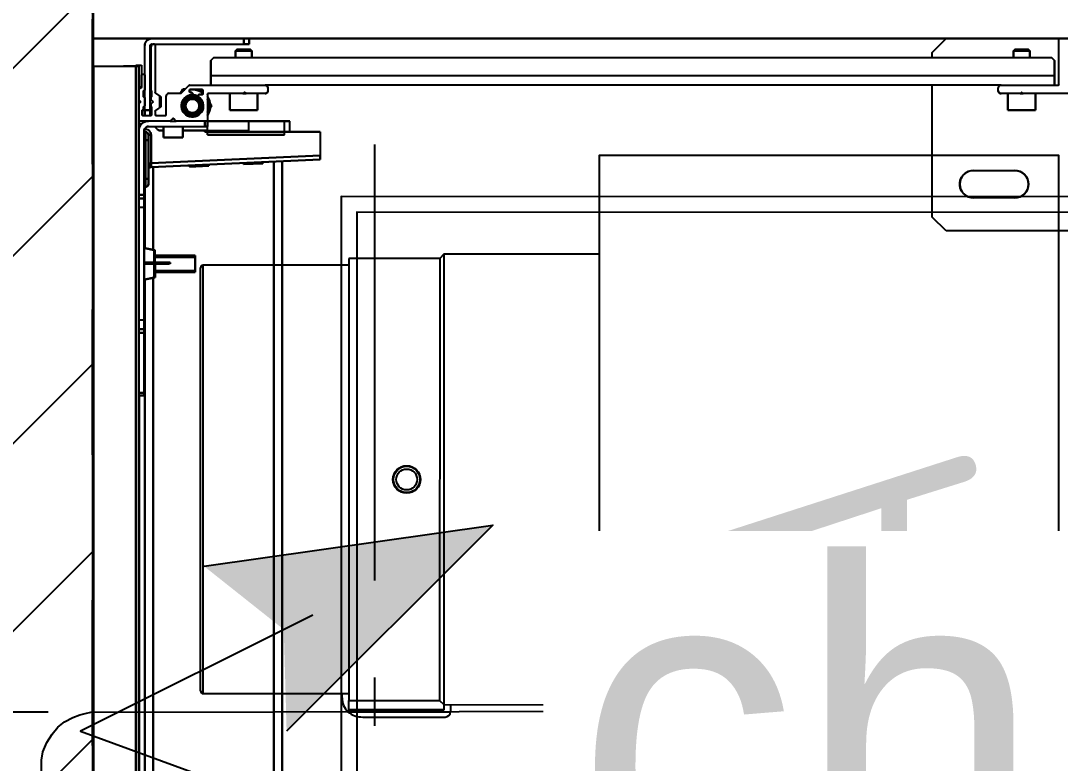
# Model space of a CAD drawing. Header units: centimetres. Extents: x 2191 to 12545, y -680 to 18662.
# Drawn here: x 10827.51 to 10865.32, y 4363.5 to 4390.53 of the extents above; entities that cross this region are included whole.
import ezdxf

# ---------------------------------------------------------------- set-up
doc = ezdxf.new("R2010")
doc.units = ezdxf.units.CM
for name, pattern in [('Style de ligne -1', [0.41664, 0.20828, -0.20836]), ('Style de ligne -6', [1.04164, 0.625, -0.20828, 0.06943, -0.13893]), ('VW-01', [0.41656, 0.20828, -0.20828])]:
    doc.linetypes.add(name, pattern=pattern)
for name, color, linetype in [('B Aménagement intérieur', 252, 'Continuous'), ('B Faux plafonds', 252, 'Continuous'), ('B Faux plafonds_Hatch', 252, 'Continuous'), ('B Général', 252, 'Continuous'), ('C ANNOTATIONS-axes horizontaux', 252, 'Style de ligne -1'), ('C ANNOTATIONS-niveaux', 252, 'Continuous'), ('C ANNOTATIONS-prestations', 252, 'Continuous'), ('D SURFACES-shab', 252, 'Continuous'), ('F REMPLISSAGE-vert foncé', 252, 'Continuous'), ('MTI900_Alu', 252, 'Continuous'), ('prlm-CHAUFF', 4, 'Continuous')]:
    doc.layers.add(name, color=color, linetype=linetype)
doc.layers.add('prlm-ELEC-CFO', color=1, linetype='Continuous', lineweight=25)
doc.styles.add('prlm-elec-cfo', font='comic.ttf', dxfattribs={"height": 12})
doc.styles.get("Standard").update_dxf_attribs({"font": 'isocp.shx', "height": 15})

# ---------------------------------------------------------------- blocks, each defined once
blk = doc.blocks.new('B 70.200_wc-2')
at = {"layer": 'B Général', "linetype": 'Continuous'}
for p, q in [((-24.9, 0.1), (24.9, 0.1)), ((25, -20.1), (25, 0))]:
    blk.add_line(p, q, dxfattribs=at)
at = {"layer": 'B Général', "linetype": 'Continuous', "flags": 128}
blk.add_lwpolyline([(-25, -20.1), (-24.9, -20.6), (-24.75, -20.9), (-24.55, -21.2), (-24.3, -21.45), (-23.9, -21.7), (-23.4, -21.85), (-23.15, -21.9), (23.25, -21.9), (23.55, -21.85), (23.9, -21.7), (24.2, -21.5), (24.45, -21.3), (24.65, -21.05), (24.8, -20.75), (24.9, -20.5), (24.95, -20.3), (25, -20.1)], dxfattribs=at)
at = {"layer": 'B Général', "linetype": 'Continuous'}
blk.add_arc((24.9, 0), 0.1, 0, 90, dxfattribs=at)
blk = doc.blocks.new('B 70.Groupe-2-1')
at = {"layer": 'B Général', "xscale": -1, "rotation": 270}
blk.add_blockref('B 70.200_wc-2', (35.5, 7.5), dxfattribs=at)
blk = doc.blocks.new('B 70.WC-plan-PMR')
at = {"layer": 'B Général', "linetype": 'Style de ligne -1', "ltscale": 25.4, "flags": 128}
blk.add_lwpolyline([(-114.5, 112.5), (15.5, 112.5), (15.5, 32.5), (-114.5, 32.5)], close=True, dxfattribs=at)
at = {"layer": 'B Général'}
blk.add_blockref('B 70.Groupe-2-1', (0, 0), dxfattribs=at)
blk = doc.blocks.new('B 70.Groupe-17-1')
at = {"layer": 'B Faux plafonds_Hatch', "linetype": 'Continuous'}
h = blk.add_hatch(dxfattribs=at)
h.set_pattern_fill('F_P__SOFFITE', color=256, style=0, pattern_type=2)
h.set_pattern_definition([(45, (0, 0.2205), (-3.5277778, 3.3072917), [])])
h.paths.add_polyline_path([(10699.448, 4450.394), (10830.099, 4450.394), (10830.099, 4300.384), (10699.448, 4300.384)])
at = {"layer": 'B Faux plafonds', "linetype": 'VW-01', "ltscale": 25.4, "flags": 128}
blk.add_lwpolyline([(10699.448, 4450.394), (10830.099, 4450.394), (10830.099, 4300.384), (10699.448, 4300.384)], close=True, dxfattribs=at)
at = {"layer": 'D SURFACES-shab', "lineweight": 18, "flags": 128}
blk.add_lwpolyline([(10699.448, 4450.394), (10830.099, 4450.394), (10830.099, 4300.397), (10699.448, 4300.397)], close=True, dxfattribs=at)
at = {"layer": 'B Général', "rotation": 0.09337549009251679}
blk.add_blockref('B 70.WC-plan-PMR', (10814.705, 4332.834), dxfattribs=at)
blk = doc.blocks.new('B 70.Gaine 150_70')
at = {"layer": 'B Général', "linetype": 'Continuous'}
blk.add_line((18.5, 36.305), (-69, 36.305), dxfattribs=at)
at = {"layer": 'B Général', "linetype": 'Continuous', "flags": 128}
for points in [[(-70, 36.305), (19.5, 36.305), (19.5, -2.715), (-70, -2.715)], [(-70, -2.7), (-70, 36.3), (19.5, 36.3), (19.5, -2.7)]]:
    blk.add_lwpolyline(points, close=True, dxfattribs=at)
at = {"layer": 'C ANNOTATIONS-prestations'}
for p, q in [((18.5, 36.305), (18.5, 35.205)), ((18.5, 34.755), (18.5, 35.205)), ((-69, 34.755), (18.5, 34.755)), ((18.5, 34.655), (-69, 34.655)), ((6.5, 34.635), (-22.817, 34.635)), ((10.724, 34.435), (-22.75, 34.435)), ((6.5, 34.455), (6.5, 34.655)), ((6.6, 34.455), (6.5, 34.455)), ((6.6, 34.655), (6.6, 34.455)), ((6.6, 34.455), (8.783, 34.455)), ((8.783, 34.455), (8.783, 34.655)), ((8.918, 34.455), (8.783, 34.455)), ((8.918, 34.655), (8.918, 34.455)), ((9.25, 34.455), (8.918, 34.455)), ((9.25, 34.455), (9.25, 34.655)), ((13.35, 34.455), (9.25, 34.455)), ((10.72, 34.455), (10.8, 34.055)), ((11.3, 33.646), (11.3, 34.455)), ((11.35, 33.646), (11.35, 34.455)), ((11.8, 34.055), (11.88, 34.455)), ((14.1, 34.435), (11.876, 34.435)), ((13.35, 34.455), (13.35, 34.655)), ((13.682, 34.455), (13.35, 34.455)), ((13.682, 34.455), (13.682, 34.655)), ((13.817, 34.455), (13.682, 34.455)), ((13.817, 34.655), (13.817, 34.455)), ((13.817, 34.455), (16.15, 34.455)), ((14.1, 34.405), (14.1, 34.455)), ((14.4, 34.455), (14.4, 34.405)), ((15.8, 34.405), (15.8, 34.455)), ((16.1, 34.455), (16.1, 34.405)), ((16.4, 34.655), (16.4, 34.55)), ((16.5, 34.655), (16.5, 34.625)), ((16.5, 33.517), (16.5, 34.625)), ((16.7, 34.505), (16.7, 34.215)), ((16.7, 34.435), (16.9, 34.435)), ((16.87, 34.535), (16.73, 34.535)), ((16.9, 34.485), (16.9, 34.505)), ((17.001, 34.485), (16.9, 34.485)), ((16.9, 34.435), (19.25, 34.435)), ((16.9, 34.435), (16.9, 34.235)), ((16.96, 34.485), (16.999, 34.446)), ((16.999, 34.446), (17.037, 34.446)), ((17.345, 34.435), (17.06, 34.435)), ((17.129, 34.655), (17.179, 34.606)), ((17.164, 34.62), (17.236, 34.62)), ((17.221, 34.606), (17.271, 34.655)), ((17.368, 34.446), (17.401, 34.446)), ((17.401, 34.446), (17.44, 34.485)), ((17.576, 34.485), (17.404, 34.485)), ((18.17, 34.435), (17.635, 34.435)), ((17.7, 34.625), (17.7, 34.585)), ((17.73, 34.555), (17.73, 34.655)), ((17.73, 34.555), (18.17, 34.555)), ((18.53, 34.555), (17.73, 34.555)), ((18.2, 34.525), (18.2, 34.465)), ((18.5, 34.755), (18.53, 34.755)), ((18.5, 34.755), (18.5, 34.655)), ((18.53, 34.755), (18.53, 34.555)), ((-22.65, 34.135), (10.784, 34.135)), ((11.3, 34.055), (10.8, 34.055)), ((11, 34.055), (11, 32.605)), ((11.061, 34.055), (11.061, 32.605)), ((11.35, 34.055), (11.8, 34.055)), ((11.539, 34.055), (11.539, 32.605)), ((11.6, 32.605), (11.6, 34.055)), ((11.816, 34.135), (14.824, 34.135)), ((14.1, 34.405), (14.4, 34.405)), ((14.4, 34.305), (14.2, 34.305)), ((14.4, 34.405), (15.8, 34.405)), ((14.4, 34.305), (14.4, 34.405)), ((15.8, 34.305), (14.4, 34.305)), ((14.821, 34.198), (14.82, 34.21)), ((14.821, 34.198), (14.971, 34.205)), ((15.1, 28.055), (14.821, 34.198)), ((14.97, 34.21), (14.971, 34.205)), ((16, 34.205), (14.971, 34.205)), ((14.971, 34.205), (15.25, 28.055)), ((15.8, 34.405), (16.1, 34.405)), ((15.8, 34.305), (15.8, 34.405)), ((16, 34.305), (15.8, 34.305)), ((16, 34.305), (16, 34.205)), ((16.3, 34.305), (16.3, 32.255)), ((16.9, 34.235), (16.7, 34.235)), ((17.002, 34.185), (16.73, 34.185)), ((16.859, 34.055), (16.73, 34.055)), ((16.971, 33.918), (16.884, 34.042)), ((16.9, 34.235), (19.25, 34.235)), ((17, 34.235), (17, 34.185)), ((17.03, 34.205), (17.129, 34.205)), ((17.043, 34.185), (17.043, 34.235)), ((17.129, 34.205), (17.179, 34.156)), ((17.221, 34.156), (17.271, 34.205)), ((17.271, 34.205), (17.375, 34.205)), ((17.357, 34.185), (17.357, 34.235)), ((17.4, 34.185), (17.4, 34.235)), ((17.403, 34.185), (17.577, 34.185)), ((17.516, 34.042), (17.429, 33.918)), ((19.27, 34.055), (17.541, 34.055)), ((17.605, 34.205), (19.2, 34.205)), ((19.3, 34.185), (19.3, 30.835)), ((19.3, 34.105), (19.3, 34.085)), ((19.5, 34.185), (19.5, 30.835)), ((15.9, 33.755), (15.9, 33.055)), ((16.3, 33.755), (15.9, 33.755)), ((16.15, 33.852), (16.15, 33.755)), ((16.7, 34.025), (16.7, 33.685)), ((16.73, 33.655), (17.41, 33.655)), ((17.404, 33.905), (16.996, 33.905)), ((17, 33.905), (17, 33.875)), ((17, 33.875), (17.4, 33.875)), ((17, 33.875), (17.02, 33.855)), ((17.02, 33.855), (17.38, 33.855)), ((17.043, 33.855), (17.043, 33.905)), ((17.357, 33.855), (17.357, 33.905)), ((17.38, 33.855), (17.4, 33.875)), ((17.4, 33.875), (17.4, 33.905)), ((11.3, 33.51), (11.3, 33.646)), ((11.35, 33.646), (11.3, 33.646)), ((11.35, 33.51), (11.3, 33.51)), ((11.35, 33.51), (11.35, 33.646)), ((16.5, 33.517), (16.5, 33.293)), ((16.5, 32.185), (16.5, 33.293)), ((16.579, 33.426), (16.509, 33.496)), ((16.509, 33.314), (16.579, 33.384)), ((17.51, 33.555), (17.51, 33.127)), ((15.9, 33.055), (16.3, 33.055)), ((16.15, 33.055), (16.15, 32.155)), ((16.7, 32.899), (16.7, 32.511)), ((17.519, 33.106), (17.791, 32.834)), ((17.556, 33.113), (17.656, 33.055)), ((17.656, 33.055), (17.656, 32.969)), ((11.6, 32.605), (11, 32.605)), ((14.884, 32.805), (14.834, 32.803)), ((14.866, 32.101), (14.834, 32.803)), ((17.51, 32.705), (17.479, 32.705)), ((17.54, 32.775), (17.54, 32.735)), ((17.62, 32.805), (17.57, 32.805)), ((17.65, 32.355), (17.65, 32.775)), ((17.8, 32.813), (17.8, 30.055)), ((16, 32.155), (16, 29.355)), ((16, 32.155), (16.15, 32.155)), ((16.101, 28.055), (16.11, 32.255)), ((16.11, 32.255), (16.15, 32.257)), ((16.15, 32.155), (16.3, 32.155)), ((16.15, 32.155), (16.15, 30.655)), ((16.3, 32.255), (16.5, 32.255)), ((16.3, 32.155), (16.3, 32.255)), ((16.5, 32.155), (16.3, 32.155)), ((16.5, 32.185), (16.5, 32.155)), ((16.5, 32.155), (16.5, 30.655)), ((17.47, 32.155), (16.53, 32.155)), ((17.407, 32.495), (17.43, 32.495)), ((17.46, 32.465), (17.46, 32.355)), ((17.49, 32.325), (17.62, 32.325)), ((17.65, 32.351), (17.604, 32.325)), ((14.866, 32.101), (14.916, 32.104)), ((17.05, 32.005), (16.95, 32.063)), ((17.15, 32.063), (17.05, 32.005)), ((17.5, 30.867), (17.5, 32.125)), ((17.8, 32.035), (18.15, 32.035)), ((18.15, 32.035), (18.7, 32.035)), ((18.15, 1.335), (18.15, 32.035)), ((18.8, 31.935), (18.7, 32.035)), ((18.8, 1.435), (18.8, 31.935)), ((16.9, 31.335), (16.9, 30.335)), ((17.5, 31.335), (16.9, 31.335)), ((19.05, 31.135), (18.8, 31.135)), ((19.05, 31.135), (19.05, 30.535)), ((19.1, 31.085), (19.05, 31.135)), ((19.1, 30.585), (19.1, 31.085)), ((14.973, 30.843), (14.923, 30.841)), ((14.955, 30.139), (14.923, 30.841)), ((16.15, 30.655), (16.5, 30.655)), ((16.5, 30.655), (16.5, 29.355)), ((17.5, 30.867), (17.5, 30.743)), ((17.5, 30.055), (17.5, 30.743)), ((17.529, 30.826), (17.509, 30.846)), ((17.509, 30.764), (17.529, 30.784)), ((19.3, 30.835), (19.5, 30.835)), ((19.3, 30.635), (19.3, 30.835)), ((19.5, 30.635), (19.3, 30.635)), ((19.5, 30.835), (19.5, 30.635)), ((16.9, 30.335), (17.5, 30.335)), ((18.8, 30.535), (19.05, 30.535)), ((19.05, 30.535), (19.1, 30.585)), ((14.955, 30.139), (15.005, 30.142)), ((17.7, 29.955), (17.6, 29.955)), ((17.8, 3.285), (17.8, 30.055)), ((-22.475, 29.735), (15.024, 29.735)), ((-22.475, 29.435), (15.037, 29.435)), ((16, 29.355), (16.5, 29.355)), ((16.103, 29.155), (16.5, 29.155)), ((16.5, 29.355), (16.5, 29.155)), ((15.25, 28.055), (15.1, 28.055)), ((16.101, 28.055), (15.25, 28.055)), ((12.5, 5.285), (13, 5.785)), ((13, 5.785), (17.8, 5.785)), ((18.8, 5.785), (19, 5.785)), ((19, 5.785), (19.5, 5.285)), ((12.5, -1.515), (12.5, 5.285)), ((19.5, 5.285), (19.5, 1.155)), ((13.7, 2.785), (13.7, 4.285)), ((14.7, 4.285), (14.7, 2.785)), ((16.9, 3.035), (16.9, 2.035)), ((17.5, 3.035), (16.9, 3.035)), ((17.5, 2.585), (17.5, 3.285)), ((17.6, 3.385), (17.7, 3.385)), ((17.8, 3.285), (17.8, 1.215)), ((19.05, 2.835), (18.8, 2.835)), ((19.05, 2.835), (19.05, 2.235)), ((19.1, 2.785), (19.05, 2.835)), ((19.1, 2.285), (19.1, 2.785)), ((17.529, 2.556), (17.5, 2.585)), ((17.5, 2.585), (17.5, 2.485)), ((17.5, 2.485), (17.529, 2.514)), ((17.5, -0.085), (17.5, 2.485)), ((19.05, 2.235), (19.1, 2.285)), ((16.9, 2.035), (17.5, 2.035)), ((18.8, 2.235), (19.05, 2.235)), ((17.8, 1.335), (18.15, 1.335)), ((17.83, 1.185), (19.47, 1.185)), ((18.15, 1.335), (18.7, 1.335)), ((18.7, 1.335), (18.8, 1.435)), ((19.5, 1.155), (19.5, -2.685))]:
    blk.add_line(p, q, dxfattribs=at)
at = {"layer": 'C ANNOTATIONS-prestations', "flags": 128}
for points in [[(16, 34.205, 0.227222), (16.156, 34.28, 0.227222), (16.195, 34.448)], [(16.5, 34.305, 0.198912), (16.397, 34.552, 0.198912), (16.15, 34.655)], [(16.3, 34.305, 0.198912), (16.256, 34.411, 0.198912), (16.15, 34.455)], [(16.53, 34.655, 0.198912), (16.509, 34.646, 0.198912), (16.5, 34.625)], [(16.73, 34.535, 0.198912), (16.709, 34.526, 0.198912), (16.7, 34.505)], [(16.9, 34.505, 0.198912), (16.891, 34.526, 0.198912), (16.87, 34.535)], [(17, 34.435, 0.013224), (17, 34.44, 0.013224), (16.999, 34.446)], [(17.03, 34.46, 0.17724), (17.02, 34.478, 0.17724), (17.001, 34.485)], [(17.03, 34.46, 0.17724), (17.041, 34.442, 0.17724), (17.06, 34.435)], [(17.179, 34.606, 0.198912), (17.2, 34.597, 0.198912), (17.221, 34.606)], [(17.345, 34.435, 0.17724), (17.364, 34.442, 0.17724), (17.375, 34.46)], [(17.404, 34.485, 0.17724), (17.385, 34.478, 0.17724), (17.375, 34.46)], [(17.401, 34.446, 0.013224), (17.4, 34.44, 0.013224), (17.4, 34.435)], [(17.605, 34.46, 0.17724), (17.595, 34.478, 0.17724), (17.576, 34.485)], [(17.605, 34.46, 0.17724), (17.616, 34.442, 0.17724), (17.635, 34.435)], [(17.7, 34.625, 0.198912), (17.691, 34.646, 0.198912), (17.67, 34.655)], [(17.7, 34.585, 0.198912), (17.709, 34.564, 0.198912), (17.73, 34.555)], [(18.2, 34.525, 0.198912), (18.191, 34.546, 0.198912), (18.17, 34.555)], [(18.17, 34.435, 0.198912), (18.191, 34.444, 0.198912), (18.2, 34.465)], [(19.5, 34.185, 0.198912), (19.427, 34.362, 0.198912), (19.25, 34.435)], [(14.1, 34.405, 0.198912), (14.129, 34.334, 0.198912), (14.2, 34.305)], [(14.82, 34.21, 0.193016), (14.789, 34.277, 0.193016), (14.72, 34.305)], [(16, 34.305, 0.198912), (16.071, 34.334, 0.198912), (16.1, 34.405)], [(16.222, 34.005, 0.028434), (16.263, 34.044, 0.028434), (16.3, 34.087)], [(16.7, 34.215, 0.198912), (16.709, 34.194, 0.198912), (16.73, 34.185)], [(16.73, 34.055, 0.198912), (16.709, 34.046, 0.198912), (16.7, 34.025)], [(16.884, 34.042, 0.120588), (16.873, 34.052, 0.120588), (16.859, 34.055)], [(17.002, 34.185, 0.155096), (17.019, 34.191, 0.155096), (17.03, 34.205)], [(17.179, 34.156, 0.198912), (17.2, 34.147, 0.198912), (17.221, 34.156)], [(17.375, 34.205, 0.155096), (17.386, 34.191, 0.155096), (17.403, 34.185)], [(17.541, 34.055, 0.120588), (17.527, 34.052, 0.120588), (17.516, 34.042)], [(17.577, 34.185, 0.155096), (17.594, 34.191, 0.155096), (17.605, 34.205)], [(19.3, 34.105, 0.198912), (19.271, 34.176, 0.198912), (19.2, 34.205)], [(19.3, 34.185, 0.198912), (19.285, 34.22, 0.198912), (19.25, 34.235)], [(19.27, 34.055, 0.198912), (19.291, 34.064, 0.198912), (19.3, 34.085)], [(16.222, 34.005, 0.109774), (16.169, 33.936, 0.109774), (16.15, 33.852)], [(16.7, 33.685, 0.198912), (16.709, 33.664, 0.198912), (16.73, 33.655)], [(16.971, 33.918, 0.120588), (16.982, 33.908, 0.120588), (16.996, 33.905)], [(17.404, 33.905, 0.120588), (17.418, 33.908, 0.120588), (17.429, 33.918)], [(17.51, 33.555, 0.198912), (17.481, 33.626, 0.198912), (17.41, 33.655)], [(16.5, 33.517, 0.098491), (16.502, 33.506, 0.098491), (16.509, 33.496)], [(16.509, 33.314, 0.098491), (16.502, 33.304, 0.098491), (16.5, 33.293)], [(16.579, 33.384, 0.198912), (16.588, 33.405, 0.198912), (16.579, 33.426)], [(17.449, 32.733, 0.366532), (17.088, 33.103, 0.366532), (16.664, 32.808, 0.366532), (16.884, 32.341, 0.366532), (17.382, 32.482)], [(17.633, 32.992, 0.041018), (17.579, 33.083, 0.041018), (17.51, 33.164)], [(17.51, 33.127, 0.098491), (17.512, 33.116, 0.098491), (17.519, 33.106)], [(17.382, 32.482, 0.082935), (17.436, 32.602, 0.082935), (17.449, 32.733)], [(17.449, 32.733, 0.189855), (17.458, 32.713, 0.189855), (17.479, 32.705)], [(17.51, 32.705, 0.198912), (17.531, 32.714, 0.198912), (17.54, 32.735)], [(17.514, 32.325, 0.104675), (17.628, 32.546, 0.104675), (17.643, 32.794)], [(17.57, 32.805, 0.198912), (17.549, 32.796, 0.198912), (17.54, 32.775)], [(17.65, 32.775, 0.198912), (17.641, 32.796, 0.198912), (17.62, 32.805)], [(17.8, 32.813, 0.098491), (17.798, 32.824, 0.098491), (17.791, 32.834)], [(16.5, 32.185, 0.198912), (16.509, 32.164, 0.198912), (16.53, 32.155)], [(16.704, 32.155, 0.14145), (17.05, 32.055, 0.14145), (17.396, 32.155)], [(16.81, 32.155, 0.103148), (17.05, 32.105, 0.103148), (17.29, 32.155)], [(17.407, 32.495, 0.122946), (17.393, 32.491, 0.122946), (17.382, 32.482)], [(17.46, 32.465, 0.198912), (17.451, 32.486, 0.198912), (17.43, 32.495)], [(17.46, 32.355, 0.198912), (17.469, 32.334, 0.198912), (17.49, 32.325)], [(17.5, 32.125, 0.198912), (17.491, 32.146, 0.198912), (17.47, 32.155)], [(17.577, 32.325, 0.02871), (17.617, 32.388, 0.02871), (17.65, 32.455)], [(17.62, 32.325, 0.198912), (17.641, 32.334, 0.198912), (17.65, 32.355)], [(17.5, 30.867, 0.098491), (17.502, 30.856, 0.098491), (17.509, 30.846)], [(17.509, 30.764, 0.098491), (17.502, 30.754, 0.098491), (17.5, 30.743)], [(17.529, 30.784, 0.198912), (17.538, 30.805, 0.198912), (17.529, 30.826)], [(17.5, 30.055, 0.198912), (17.529, 29.984, 0.198912), (17.6, 29.955)], [(17.7, 29.955, 0.198912), (17.771, 29.984, 0.198912), (17.8, 30.055)], [(14.7, 4.285, 0.414214), (14.2, 4.785, 0.414214), (13.7, 4.285)], [(17.6, 3.385, 0.198912), (17.529, 3.356, 0.198912), (17.5, 3.285)], [(17.8, 3.285, 0.198912), (17.771, 3.356, 0.198912), (17.7, 3.385)], [(13.7, 2.785, 0.414214), (14.2, 2.285, 0.414214), (14.7, 2.785)], [(17.529, 2.514, 0.198912), (17.538, 2.535, 0.198912), (17.529, 2.556)], [(17.8, 1.215, 0.198912), (17.809, 1.194, 0.198912), (17.83, 1.185)], [(19.5, 1.155, 0.198912), (19.491, 1.176, 0.198912), (19.47, 1.185)]]:
    blk.add_lwpolyline(points, format="xyb", dxfattribs=at)
at = {"layer": 'C ANNOTATIONS-prestations'}
for radius in [0.35, 0.3, 0.25]:
    blk.add_circle((17.05, 32.705), radius, dxfattribs=at)
for points, knots in [([(14.97, 34.21), (14.97, 34.21), (14.968, 34.222), (14.956, 34.239), (14.941, 34.252), (14.921, 34.265), (14.896, 34.276), (14.867, 34.286), (14.818, 34.298), (14.754, 34.305), (14.724, 34.305), (14.722, 34.305), (14.72, 34.305)], [0, 0, 0, 1, 2, 3, 4, 5, 6, 7, 8, 9, 9, 10, 10, 10]), ([(14.82, 34.21), (14.82, 34.209), (14.821, 34.209), (14.822, 34.209), (14.824, 34.208), (14.833, 34.207), (14.852, 34.207), (14.88, 34.207), (14.931, 34.208), (14.968, 34.209), (14.969, 34.209), (14.97, 34.21)], [0, 0, 0, 1, 2, 3, 4, 5, 6, 7, 8, 8, 9, 9, 9])]:
    blk.add_open_spline(points, degree=2, knots=knots, dxfattribs=at)
blk = doc.blocks.new('B 70.MTI900_Alu_390')
at = {"layer": 'MTI900_Alu', "color": 1, "linetype": 'Continuous'}
for p, q in [((4.475, -0.387), (4.475, -0.003)), ((3.775, -0.12), (3.775, -0.8)), ((4.275, -0.263), (4.275, -0.52)), ((4.305, -0.6), (4.305, -0.393)), ((4.34, -0.405), (4.305, -0.405)), ((4.308, -0.39), (4.472, -0.39)), ((4.34, -0.405), (4.34, -3.475)), ((4.395, -0.405), (4.34, -0.405)), ((4.405, -0.415), (4.395, -0.405)), ((4.405, -0.415), (4.405, -3.465)), ((4.475, -0.8), (4.475, -0.387)), ((4.215, -0.475), (4.215, -0.575)), ((4.275, -0.475), (4.215, -0.475)), ((4.275, -0.52), (4.2779, -0.5229)), ((4.275, -0.52), (4.275, -0.53)), ((4.2779, -0.5271), (4.275, -0.53)), ((4.43, -0.495), (4.405, -0.495)), ((4.43, -0.495), (4.43, -0.555)), ((4.435, -0.5), (4.43, -0.495)), ((4.435, -0.55), (4.435, -0.5)), ((3.895, -0.55), (3.895, -0.7)), ((3.995, -0.7), (3.995, -0.55)), ((4.275, -0.53), (4.275, -0.6)), ((4.405, -0.555), (4.43, -0.555)), ((4.43, -0.555), (4.435, -0.55)), ((4.215, -0.575), (4.275, -0.575)), ((4.305, -0.6), (4.305, -3.277)), ((4.285, -0.61), (4.295, -0.61)), ((3.775, -0.8), (3.825, -0.85)), ((4.425, -0.85), (4.475, -0.8)), ((3.825, -0.85), (4.305, -0.85)), ((4.405, -0.85), (4.425, -0.85)), ((4.0071, -3.6913), (4.035, -3.077)), ((4.05, -3.077), (4.0221, -3.692)), ((4.035, -3.077), (4.05, -3.077)), ((4.1351, -3.077), (4.05, -3.077)), ((4.136, -3.497), (4.1351, -3.077)), ((4.125, -3.207), (4.125, -3.487)), ((4.125, -3.207), (4.175, -3.207)), ((4.1353, -3.187), (4.175, -3.187)), ((4.175, -3.187), (4.175, -3.207)), ((4.175, -3.207), (4.175, -3.337)), ((4.0287, -3.215), (-0.1325, -3.215)), ((4.0274, -3.245), (-0.1325, -3.245)), ((4.0173, -3.3556), (4.0205, -3.2854)), ((4.0255, -3.2857), (4.0205, -3.2854)), ((4.275, -3.277), (4.275, -3.3458)), ((4.295, -3.267), (4.285, -3.267)), ((4.305, -3.5528), (4.305, -3.277)), ((4.215, -3.305), (4.215, -3.405)), ((4.275, -3.305), (4.215, -3.305)), ((4.43, -3.325), (4.405, -3.325)), ((4.43, -3.325), (4.43, -3.385)), ((4.435, -3.33), (4.43, -3.325)), ((4.0173, -3.3556), (4.0223, -3.3558)), ((4.14, -3.337), (4.175, -3.337)), ((4.14, -3.487), (4.14, -3.337)), ((4.175, -3.337), (4.175, -3.487)), ((4.275, -3.3458), (4.275, -3.3582)), ((4.275, -3.3582), (4.275, -3.484)), ((4.2759, -3.3479), (4.2779, -3.3499)), ((4.2779, -3.3541), (4.2759, -3.3561)), ((4.435, -3.38), (4.435, -3.33)), ((4.455, -3.355), (4.455, -3.335)), ((4.455, -3.335), (4.475, -3.335)), ((4.455, -3.69), (4.455, -3.355)), ((4.475, -3.355), (4.455, -3.355)), ((4.475, -3.335), (4.475, -3.355)), ((4.475, -3.69), (4.475, -3.355)), ((4.405, -3.385), (4.43, -3.385)), ((4.43, -3.385), (4.435, -3.38)), ((4.215, -3.405), (4.275, -3.405)), ((4.22, -3.4778), (4.23, -3.472)), ((4.23, -3.472), (4.24, -3.4778)), ((4.34, -3.475), (4.305, -3.475)), ((4.395, -3.475), (4.34, -3.475)), ((4.395, -3.475), (4.405, -3.465)), ((4.0084, -3.5518), (4.0116, -3.4816)), ((4.0166, -3.4819), (4.0116, -3.4816)), ((4.125, -3.487), (4.14, -3.487)), ((4.14, -3.4972), (4.136, -3.497)), ((4.14, -3.487), (4.155, -3.487)), ((4.14, -3.487), (4.14, -3.577)), ((4.155, -3.487), (4.175, -3.487)), ((4.155, -3.497), (4.155, -3.487)), ((4.155, -3.702), (4.155, -3.497)), ((4.175, -3.497), (4.155, -3.497)), ((4.175, -3.487), (4.175, -3.49)), ((4.175, -3.49), (4.175, -3.6008)), ((4.272, -3.487), (4.178, -3.487)), ((4.271, -3.507), (4.271, -3.518)), ((4.287, -3.504), (4.274, -3.504)), ((4.2854, -3.504), (4.29, -3.5066)), ((4.29, -3.549), (4.29, -3.507)), ((3.625, -3.532), (3.685, -3.532)), ((3.625, -3.532), (3.625, -3.682)), ((3.6311, -3.682), (3.6311, -3.532)), ((3.6789, -3.682), (3.6789, -3.532)), ((3.685, -3.682), (3.685, -3.532)), ((4.0084, -3.5518), (4.0134, -3.552)), ((4.195, -3.5614), (4.195, -3.5226)), ((4.268, -3.521), (4.2657, -3.521)), ((4.2729, -3.542), (4.276, -3.542)), ((4.279, -3.545), (4.279, -3.549)), ((4.282, -3.552), (4.287, -3.552)), ((4.115, -3.577), (4.115, -3.647)), ((4.155, -3.577), (4.115, -3.577)), ((4.276, -3.627), (4.276, -3.5842)), ((4.2769, -3.5821), (4.3041, -3.5549)), ((4.2906, -3.577), (4.2806, -3.5828)), ((4.2906, -3.5684), (4.2906, -3.577)), ((3.655, -3.6411), (3.655, -3.6275)), ((3.66, -3.6275), (3.655, -3.6275)), ((3.66, -3.6411), (3.66, -3.6275)), ((4.175, -3.6232), (4.175, -3.6008)), ((4.175, -3.6232), (4.175, -3.734)), ((4.1759, -3.6029), (4.1829, -3.6099)), ((4.1829, -3.6141), (4.1759, -3.6211)), ((3.655, -3.717), (3.655, -3.6411)), ((3.66, -3.6411), (3.655, -3.6411)), ((3.66, -3.717), (3.66, -3.6411)), ((4.115, -3.647), (4.155, -3.647)), ((4.14, -3.647), (4.14, -3.6567)), ((4.195, -3.674), (4.195, -3.64)), ((4.198, -3.637), (4.266, -3.637)), ((4.2221, -3.6633), (4.2134, -3.6757)), ((4.2654, -3.662), (4.2246, -3.662)), ((4.227, -3.657), (4.225, -3.659)), ((4.265, -3.659), (4.225, -3.659)), ((4.225, -3.659), (4.225, -3.662)), ((4.263, -3.657), (4.227, -3.657)), ((4.2293, -3.657), (4.2293, -3.662)), ((4.2607, -3.657), (4.2607, -3.662)), ((4.265, -3.659), (4.263, -3.657)), ((4.265, -3.662), (4.265, -3.659)), ((4.2766, -3.6757), (4.2679, -3.6633)), ((3.6044, -3.685), (-0.15, -3.685)), ((3.605, -3.682), (3.598, -3.717)), ((3.655, -3.682), (3.605, -3.682)), ((3.705, -3.682), (3.66, -3.682)), ((3.712, -3.717), (3.705, -3.682)), ((4.0074, -3.685), (3.7056, -3.685)), ((3.945, -3.702), (3.965, -3.702)), ((3.965, -3.702), (4.105, -3.702)), ((3.965, -3.712), (3.965, -3.702)), ((4.007, -3.6925), (4.0071, -3.6913)), ((4.0071, -3.6913), (4.0221, -3.692)), ((4.0221, -3.692), (4.022, -3.6925)), ((4.0221, -3.692), (4.125, -3.692)), ((4.105, -3.702), (4.125, -3.702)), ((4.105, -3.712), (4.105, -3.702)), ((4.125, -3.692), (4.125, -3.702)), ((4.195, -3.722), (4.195, -3.693)), ((4.195, -3.695), (4.215, -3.695)), ((4.2109, -3.677), (4.198, -3.677)), ((4.198, -3.69), (4.2252, -3.69)), ((4.215, -3.695), (4.45, -3.695)), ((4.215, -3.695), (4.215, -3.715)), ((4.225, -3.69), (4.225, -3.695)), ((4.228, -3.692), (4.2367, -3.692)), ((4.2293, -3.69), (4.2293, -3.695)), ((4.2429, -3.6871), (4.2388, -3.6911)), ((4.2512, -3.6911), (4.2471, -3.6871)), ((4.2533, -3.692), (4.2625, -3.692)), ((4.2607, -3.69), (4.2607, -3.695)), ((4.265, -3.695), (4.265, -3.69)), ((4.2827, -3.69), (4.2653, -3.69)), ((4.452, -3.677), (4.2791, -3.677)), ((4.2855, -3.692), (4.445, -3.692)), ((4.455, -3.682), (4.455, -3.68)), ((-4.375, -3.737), (4.375, -3.737)), ((-0.1667, -3.735), (3.175, -3.735)), ((-0.16, -3.715), (3.5984, -3.715)), ((3.175, -3.717), (3.185, -3.717)), ((3.175, -3.737), (3.175, -3.717)), ((3.185, -3.717), (3.4033, -3.717)), ((3.185, -3.717), (3.185, -3.737)), ((3.4033, -3.737), (3.4033, -3.717)), ((3.4033, -3.717), (3.4168, -3.717)), ((3.4168, -3.717), (3.45, -3.717)), ((3.4168, -3.717), (3.4168, -3.737)), ((3.45, -3.717), (3.86, -3.717)), ((3.45, -3.717), (3.45, -3.737)), ((3.7116, -3.715), (3.935, -3.715)), ((3.86, -3.717), (3.8932, -3.717)), ((3.86, -3.717), (3.86, -3.737)), ((3.8932, -3.717), (3.9067, -3.717)), ((3.8932, -3.737), (3.8932, -3.717)), ((3.9067, -3.717), (4.14, -3.717)), ((3.9067, -3.717), (3.9067, -3.737)), ((3.935, -3.717), (3.935, -3.712)), ((3.965, -3.712), (3.935, -3.712)), ((3.965, -3.712), (3.965, -3.717)), ((4.105, -3.712), (3.965, -3.712)), ((4.105, -3.717), (4.105, -3.712)), ((4.135, -3.712), (4.105, -3.712)), ((4.135, -3.712), (4.135, -3.717)), ((4.165, -3.7265), (4.165, -3.737)), ((4.175, -3.734), (4.175, -3.737)), ((4.215, -3.715), (4.195, -3.715)), ((4.198, -3.725), (4.212, -3.725)), ((4.215, -3.715), (4.45, -3.715)), ((4.215, -3.72), (4.2251, -3.72)), ((4.215, -3.722), (4.215, -3.72)), ((4.2249, -3.7161), (4.221, -3.72)), ((4.2287, -3.7161), (4.2249, -3.7161)), ((4.2595, -3.715), (4.231, -3.715)), ((4.2429, -3.7321), (4.2379, -3.737)), ((4.2486, -3.7335), (4.2414, -3.7335)), ((4.2521, -3.737), (4.2471, -3.7321)), ((4.2651, -3.7161), (4.2618, -3.7161)), ((4.269, -3.72), (4.2651, -3.7161)), ((4.2654, -3.72), (4.2826, -3.72)), ((4.342, -3.715), (4.2885, -3.715)), ((4.295, -3.734), (4.295, -3.73)), ((4.298, -3.727), (4.342, -3.727)), ((4.378, -3.727), (4.298, -3.727)), ((4.298, -3.727), (4.298, -3.737)), ((4.345, -3.724), (4.345, -3.718)), ((4.375, -3.737), (4.375, -3.747)), ((4.378, -3.747), (4.378, -3.727)), ((4.375, -3.747), (-4.375, -3.747)), ((4.375, -3.747), (4.378, -3.747)), ((4.375, -3.792), (4.375, -3.747)), ((4.375, -3.902), (4.375, -3.792)), ((-4.375, -3.902), (4.375, -3.902))]:
    blk.add_line(p, q, dxfattribs=at)
for radius in [0.035, 0.03, 0.025]:
    blk.add_circle((4.23, -3.542), radius, dxfattribs=at)
for centre, radius, start, end in [((4.308, -0.393), 0.003, 90, 180), ((4.472, -0.387), 0.003, 270, 0), ((3.945, -0.55), 0.05, 0, 180), ((4.2758, -0.525), 0.003, 315, 45), ((4.285, -0.6), 0.01, 180, 270), ((4.295, -0.6), 0.01, 270, 0), ((3.945, -0.7), 0.05, 180, 0), ((4.285, -3.277), 0.01, 90, 180), ((4.295, -3.277), 0.01, 0, 90), ((4.278, -3.3458), 0.003, 180, 225), ((4.278, -3.3582), 0.003, 135, 180), ((4.2758, -3.352), 0.003, 315, 45), ((4.23, -3.542), 0.065, 57.7958, 122.2042), ((4.178, -3.49), 0.003, 90, 180), ((4.23, -3.542), 0.04, 33.9272, 355.9994), ((4.23, -3.542), 0.06, 66.4435, 113.5565), ((4.274, -3.507), 0.003, 90, 180), ((4.272, -3.484), 0.003, 270, 0), ((4.23, -3.542), 0.06, 0, 39.2965), ((4.23, -3.542), 0.065, 22.6199, 35.7758), ((4.287, -3.507), 0.003, 0, 90), ((4.2657, -3.518), 0.003, 213.9272, 270), ((4.23, -3.542), 0.04, 0, 33.9272), ((4.268, -3.518), 0.003, 270, 0), ((4.2729, -3.545), 0.003, 90, 175.9994), ((4.23, -3.542), 0.04, 355.9994, 0), ((4.276, -3.545), 0.003, 0, 90), ((4.282, -3.549), 0.003, 180, 270), ((4.287, -3.549), 0.003, 270, 0), ((4.23, -3.542), 0.06, 351.491, 0), ((4.302, -3.5528), 0.003, 315, 0), ((4.23, -3.542), 0.065, 315.0475, 333.838), ((4.279, -3.5842), 0.003, 135, 180), ((4.178, -3.6008), 0.003, 180, 225), ((4.178, -3.6232), 0.003, 135, 180), ((4.1808, -3.612), 0.003, 315, 45), ((4.266, -3.627), 0.01, 270, 0), ((4.16, -3.6567), 0.02, 180, 230.1159), ((4.198, -3.64), 0.003, 90, 180), ((4.2246, -3.665), 0.003, 90, 145.008), ((4.2654, -3.665), 0.003, 34.992, 90), ((3.945, -3.712), 0.01, 90, 180), ((3.997, -3.692), 0.01, 270, 357.3974), ((4.125, -3.712), 0.02, 347.588, 90), ((4.125, -3.712), 0.01, 0, 90), ((4.14, -3.702), 0.035, 270, 0), ((4.14, -3.702), 0.015, 270, 0), ((4.1151, -3.7104), 0.05, 37.0861, 50.1159), ((4.198, -3.674), 0.003, 180, 270), ((4.198, -3.693), 0.003, 90, 180), ((4.2109, -3.674), 0.003, 270, 325.008), ((4.2252, -3.693), 0.003, 19.4712, 90), ((4.2367, -3.689), 0.003, 270, 315), ((4.245, -3.6892), 0.003, 45, 135), ((4.2533, -3.689), 0.003, 225, 270), ((4.2653, -3.693), 0.003, 90, 160.5288), ((4.2791, -3.674), 0.003, 214.992, 270), ((4.2827, -3.693), 0.003, 19.4712, 90), ((4.445, -3.682), 0.01, 270, 0), ((4.45, -3.69), 0.025, 270, 0), ((4.45, -3.69), 0.005, 270, 0), ((4.452, -3.68), 0.003, 0, 90), ((4.178, -3.734), 0.003, 180, 270), ((4.198, -3.722), 0.003, 180, 270), ((4.212, -3.722), 0.003, 270, 0), ((4.215, -3.715), 0.01, 353.9388, 0), ((4.2251, -3.717), 0.003, 270, 350.4059), ((4.231, -3.718), 0.003, 90, 170.4059), ((4.245, -3.7342), 0.003, 45, 135), ((4.2595, -3.718), 0.003, 9.5941, 90), ((4.2654, -3.717), 0.003, 189.5941, 270), ((4.275, -3.715), 0.01, 180, 186.0612), ((4.2826, -3.717), 0.003, 270, 350.4059), ((4.2885, -3.718), 0.003, 90, 170.4059), ((4.292, -3.734), 0.003, 270, 0), ((4.298, -3.73), 0.003, 90, 180), ((4.342, -3.718), 0.003, 0, 90), ((4.342, -3.724), 0.003, 270, 0)]:
    blk.add_arc(centre, radius, start, end, dxfattribs=at)
for centre, major_axis, ratio, start_param, end_param in [((3.997, -3.692), (-0.025, 0), 0.4, 1.570796, 3.096169), ((4.022, -3.6931), (-0.015, 0.0007), 0.045361, -1.568734, 0)]:
    blk.add_ellipse(centre, major_axis=major_axis, ratio=ratio, start_param=start_param, end_param=end_param, dxfattribs=at)
blk = doc.blocks.new('xi.uta-yzen-d')
at = {"layer": 'prlm-CHAUFF', "ltscale": 50}
for p, q in [((20.9, 35.02), (36.5, 35.02)), ((20.9, 35.02), (20.9, 29.72)), ((21, 35.12), (36.4, 35.12)), ((36.5, 29.72), (36.5, 35.02)), ((20.75, 29.97), (20.9, 29.97)), ((20.244, 29.72), (20.65, 29.72)), ((20.244, 29.72), (20.244, 26.02)), ((20.3, 29.72), (20.3, 26.27)), ((20.32, 29.72), (20.32, 26.27)), ((36.75, 29.72), (20.65, 29.72)), ((20.65, 29.72), (20.65, 26.42)), ((36.75, 26.42), (36.75, 29.72)), ((20.05, 29.216), (20.05, 26.22)), ((20.3, 28.42), (20.32, 28.42)), ((20.32, 28.07), (20.3, 28.07)), ((20.3, 27.693), (20.32, 27.693)), ((20.32, 27.343), (20.3, 27.343)), ((20.3, 27.293), (20.32, 27.293)), ((20.32, 27.193), (20.3, 27.193)), ((20.32, 26.27), (20.3, 26.27)), ((20.5, 26.27), (20.32, 26.27)), ((20.65, 26.42), (20.5, 26.27)), ((36.9, 26.27), (20.5, 26.27)), ((20.5, 26.27), (20.5, 20.62)), ((36.75, 26.42), (20.65, 26.42)), ((36.9, 26.27), (36.75, 26.42)), ((36.9, 20.62), (36.9, 26.27)), ((20.5, 26.02), (20.25, 26.02))]:
    blk.add_line(p, q, dxfattribs=at)
for points in [[(0, 30), (0, 0), (39, 0), (39, 30)], [(0.571, 29.429), (0.571, 0.571), (38.429, 0.571), (38.429, 29.429)], [(-40.5, 20.62), (-40.5, 3.9), (40.5, 3.9), (40.5, 20.62)]]:
    blk.add_lwpolyline(points, close=True, dxfattribs=at)
for radius in [0.5, 0.48, 0.38]:
    blk.add_circle((28.7, 27.62), radius, dxfattribs=at)
for centre, radius, start, end in [((21, 35.02), 0.1, 90, 180), ((36.4, 35.02), 0.1, 0, 90), ((20.75, 29.27), 0.7, 90, 136.2731), ((20.825, 29.24), 0.776, 138.5248, 181.7675), ((20.25, 26.22), 0.2, 180, 268.3239), ((20.25, 26.22), 0.2, 268.3239, 270)]:
    blk.add_arc(centre, radius, start, end, dxfattribs=at)
for centre, major_axis, ratio, start_param, end_param in [((20.75, 28.959), (-0.45, 0), 0.974723, 5.983927, 6.283185), ((20.75, 28.603), (-0.45, 0), 0.974723, 5.983927, 6.283185), ((21.55, 28.603), (-1.25, 0), 0.146694, 0, 0.179125)]:
    blk.add_ellipse(centre, major_axis=major_axis, ratio=ratio, start_param=start_param, end_param=end_param, dxfattribs=at)
blk.add_open_spline([(20.318, 29.391), (20.314, 29.379), (20.311, 29.366), (20.303, 29.324), (20.3, 29.294), (20.3, 29.265)], degree=3, knots=[0.8185803, 0.8185803, 0.8185803, 0.8185803, 0.875, 0.875, 1, 1, 1, 1], dxfattribs=at)
at = {"layer": 'prlm-CHAUFF', "ltscale": 50, "insert": (7.303, 16.894), "char_height": 10, "width": 139.79252, "attachment_point": 1}
blk.add_mtext('UTA', dxfattribs=at)
blk = doc.blocks.new('xi.CH')
at = {"layer": 'prlm-ELEC-CFO', "lineweight": 5}
blk.add_hatch(color=0, dxfattribs=at).paths.add_polyline_path([(-3, 6), (-0.103, 3.699), (0, 0), (7.5, 7.5)])
at = {"layer": 'prlm-ELEC-CFO', "color": 0}
for points in [[(-3, 6), (7.5, 7.5), (0, 0)], [(0.955, 4.227), (-7.5, 0), (7.5, -5.5), (-7.5, -5.5), (-7.5, -7.5), (7.5, -7.5)]]:
    blk.add_lwpolyline(points, dxfattribs=at)

msp = doc.modelspace()

# ---------------------------------------------------------------- linework, layer by layer
at = {"layer": 'B Aménagement intérieur', "linetype": 'Continuous'}
for p, q in [((10830.153, 4389.88), (10830.153, 4455.395)), ((10869.223, 4389.88), (10830.153, 4389.88))]:
    msp.add_line(p, q, dxfattribs=at)
at = {"layer": 'C ANNOTATIONS-axes horizontaux', "linetype": 'Style de ligne -6', "ltscale": 25.4}
msp.add_line((10840.388, 3285.389), (10840.388, 5820.389), dxfattribs=at)
at = {"layer": 'C ANNOTATIONS-niveaux', "linetype": 'Style de ligne -6', "ltscale": 25.4}
msp.add_line((10840.388, 3285.389), (10840.388, 5820.389), dxfattribs=at)
at = {"layer": 'F REMPLISSAGE-vert foncé', "linetype": 'Continuous'}
for p, q in [((10830.153, 4389.88), (10830.153, 4455.395)), ((10869.223, 4389.88), (10830.153, 4389.88))]:
    msp.add_line(p, q, dxfattribs=at)

# ---------------------------------------------------------------- block references
at = {"layer": 'B Aménagement intérieur'}
msp.add_blockref('B 70.Groupe-17-1', (0, 0), dxfattribs=at)
at = {"layer": 'B Aménagement intérieur', "rotation": 90}
msp.add_blockref('B 70.Gaine 150_70', (10866.453, 4370.38), dxfattribs=at)
at = {"layer": 'prlm-CHAUFF', "xscale": -9.999999999999975, "yscale": 9.999999999999975, "zscale": 9.999999999999975, "rotation": 270.0001153397708}
msp.add_blockref('B 70.MTI900_Alu_390', (10869.168, 4345.13), dxfattribs=at)
at = {"layer": 'prlm-CHAUFF', "ltscale": 25, "rotation": 89.98928959481609}
msp.add_blockref('xi.uta-yzen-d', (10869.16, 4345.124), dxfattribs=at)
at = {"layer": 'prlm-ELEC-CFO'}
msp.add_blockref('xi.CH', (10837.178, 4364.666), dxfattribs=at)

# ---------------------------------------------------------------- next in the draw order: texts
at = {"layer": 'prlm-ELEC-CFO', "lineweight": 20, "insert": (10856.188, 4364.669), "char_height": 12, "attachment_point": 5, "line_spacing_factor": 0.8, "style": 'prlm-elec-cfo', "bg_fill": 3, "box_fill_scale": 1.1, "bg_fill_color": 256, "bg_fill_transparency": 0}
msp.add_mtext('ch', dxfattribs=at)

doc.saveas('drawing.dxf')
